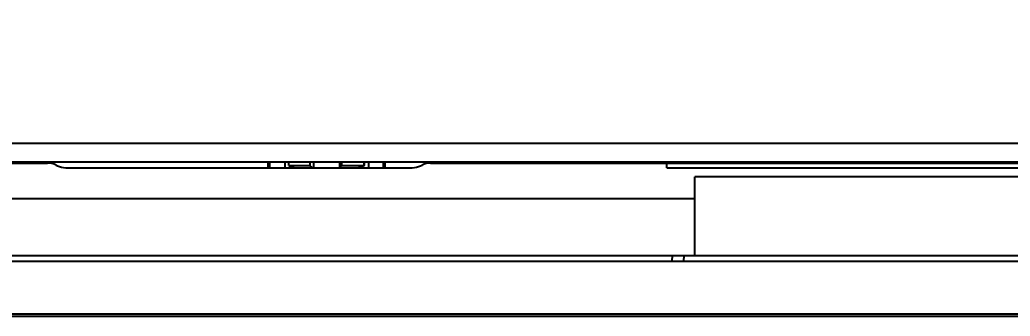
# Model space of a CAD drawing. Header units: millimetres. Extents: x -73584 to -37571, y -61249 to -50748.
# Drawn here: x -53894.5 to -53809.8, y -59196 to -59170.6 of the extents above; entities that cross this region are included whole.
import ezdxf

# ---------------------------------------------------------------- set-up
doc = ezdxf.new("R2010")
doc.units = ezdxf.units.MM
doc.header["$LTSCALE"] = 200
doc.header["$PDSIZE"] = -1
doc.layers.add('DIM', color=3, linetype='Continuous')
doc.styles.add('TSSD_Dimension', font='tssdeng.shx', dxfattribs={"width": 0.7, "bigfont": 'hztxt.shx'})
doc.dimstyles.new('TSSD_20_20', dxfattribs={"dimtxt": 60, "dimasz": 20, "dimexe": 20, "dimexo": 50, "dimgap": 20, "dimtad": 1, "dimdec": 0, "dimzin": 0, "dimdsep": 46, "dimtxsty": 'TSSD_Dimension', "dimblk": 'ARCHTICK', "dimcen": 0, "dimdle": 20, "dimclrt": 7, "dimadec": 0, "dimazin": 0, "dimtfac": 1, "dimtdec": 0, "dimtix": 1, "dimtmove": 2, "dimatfit": 3, "dimfxl": 1, "dimtolj": 1, "dimtzin": 0, "dimarcsym": 0})

# ---------------------------------------------------------------- blocks, each defined once
blk = doc.blocks.new('12586')
at = {"color": 7, "linetype": 'Continuous'}
for p, q in [((-40121.546, -54854.821), (-39871.746, -54854.821)), ((-40121.546, -54856.421), (-39871.746, -54856.421)), ((-40013.768, -54856.521), (-39979.524, -54856.521)), ((-39980.895, -54856.521), (-39980.897, -54856.421)), ((-39960.652, -54856.921), (-39960.652, -54856.421)), ((-39960.525, -54856.421), (-39960.525, -54856.921)), ((-39959.231, -54856.421), (-39959.231, -54856.921)), ((-39958.897, -54856.729), (-39958.897, -54856.421)), ((-39957.075, -54856.421), (-39957.075, -54856.729)), ((-39956.75, -54856.921), (-39956.75, -54856.421)), ((-39954.552, -54856.421), (-39954.552, -54856.921)), ((-39954.34, -54856.729), (-39954.34, -54856.421)), ((-39952.454, -54856.421), (-39952.454, -54856.729)), ((-39952.406, -54856.729), (-39952.406, -54856.421)), ((-39952.072, -54856.421), (-39952.072, -54856.921)), ((-39950.778, -54856.921), (-39950.778, -54856.421)), ((-39950.652, -54856.921), (-39950.652, -54856.421)), ((-39946.768, -54856.521), (-39872.059, -54856.521)), ((-39926.524, -54856.921), (-39926.524, -54856.521)), ((-39910.156, -54856.521), (-39910.156, -54856.421)), ((-39910.147, -54856.521), (-39910.147, -54856.421)), ((-39909.892, -54856.421), (-39909.892, -54856.521)), ((-39908.733, -54856.521), (-39908.733, -54856.421)), ((-39907.958, -54856.521), (-39907.958, -54856.421)), ((-39905.335, -54856.421), (-39905.335, -54856.521)), ((-39904.56, -54856.421), (-39904.56, -54856.521)), ((-39903.401, -54856.521), (-39903.401, -54856.421)), ((-39903.147, -54856.521), (-39903.147, -54856.421)), ((-39901.65, -54856.521), (-39901.15, -54856.421)), ((-39901.15, -54856.521), (-39901.15, -54856.421)), ((-39897.904, -54856.421), (-39897.904, -54856.521)), ((-39897.899, -54856.421), (-39897.899, -54856.521)), ((-39978.808, -54856.69), (-39978.684, -54856.752)), ((-39977.968, -54856.921), (-39948.324, -54856.921)), ((-39958.897, -54856.729), (-39957.075, -54856.729)), ((-39958.897, -54856.729), (-39958.409, -54856.921)), ((-39956.861, -54856.921), (-39957.075, -54856.729)), ((-39954.34, -54856.729), (-39954.537, -54856.921)), ((-39954.34, -54856.729), (-39952.454, -54856.729)), ((-39952.935, -54856.921), (-39952.454, -54856.729)), ((-39952.406, -54856.729), (-39952.894, -54856.921)), ((-39947.608, -54856.752), (-39947.484, -54856.69)), ((-39926.524, -54856.921), (-39893.768, -54856.921)), ((-39896.146, -54857.693), (-39924.146, -54857.693)), ((-39924.146, -54859.55), (-39924.146, -54857.693)), ((-40069.146, -54859.55), (-39924.146, -54859.55)), ((-39924.146, -54864.421), (-39924.146, -54859.55)), ((-40370.397, -54864.921), (-39872.897, -54864.921)), ((-40069.146, -54864.421), (-39896.146, -54864.421)), ((-39926.085, -54864.421), (-39926.094, -54864.921)), ((-39925.085, -54864.421), (-39925.094, -54864.921))]:
    blk.add_line(p, q, dxfattribs=at)
for centre, start, end in [((-39979.524, -54858.121), 63.43495, 90), ((-39946.768, -54858.121), 90, 116.56505), ((-39977.968, -54855.321), 243.43495, 270), ((-39948.324, -54855.321), 270, 296.56505)]:
    blk.add_arc(centre, 1.6, start, end, dxfattribs=at)
blk = doc.blocks.new('23-D1020-B_EXTRUSION-MAIN-BODY_BASESTAND-0_5m_Absen-PL__363', base_point=(418.75, -61.98))
at = {"color": 7, "linetype": 'Continuous'}
for p, q in [((892.007, 18.02), (441.246, 18.02)), ((892.007, 17.82), (441.246, 17.82))]:
    blk.add_line(p, q, dxfattribs=at)
blk = doc.blocks.new('Top1', base_point=(668.75, -75.52))
blk.add_blockref('23-D1020-B_EXTRUSION-MAIN-BODY_BASESTAND-0_5m_Absen-PL__363', (418.75, -61.98))
blk = doc.blocks.new('*U1115')
at = {"xscale": -1, "rotation": 359.9999999999976}
blk.add_blockref('Top1', (0, -53.713), dxfattribs=at)
at = {"layer": 'DIM', "color": 0}
blk.add_blockref('12586', (40121.647, 54909.248), dxfattribs=at)
blk = doc.blocks.new('*U1116')
at = {"layer": 'DIM', "color": 0, "linetype": 'ByBlock', "lineweight": -2, "transparency": 16777216}
blk.add_blockref('*U1115', (500, 0), dxfattribs=at)
blk = doc.blocks.new('_ArchTick')
at = {"color": 0, "linetype": 'ByBlock'}
blk.add_lwpolyline([(-0.7071, -0.7071, 0.5, 0.5, 0), (0.7071, 0.7071, 0.5, 0.5, 0)], format="xyseb", dxfattribs=at)
blk = doc.blocks.new('*D1117')
at = {"layer": 'Defpoints', "color": 0, "transparency": 16777216}
for p in [(-50284.278, -58628.787), (-54784.278, -59170.638), (-50284.278, -59170.638)]:
    blk.add_point(p, dxfattribs=at)
at = {"layer": 'DIM', "color": 0, "lineweight": -2, "transparency": 16777216}
for p, q in [((-54784.278, -59120.638), (-54784.278, -58608.787)), ((-50284.278, -59120.638), (-50284.278, -58608.787)), ((-54804.278, -58628.787), (-50264.278, -58628.787))]:
    blk.add_line(p, q, dxfattribs=at)
at = {"layer": 'DIM', "color": 0, "lineweight": -2, "transparency": 16777216, "xscale": 20, "yscale": 20, "zscale": 20, "rotation": 180}
blk.add_blockref('_ArchTick', (-54784.278, -58628.787), dxfattribs=at)
at = {"layer": 'DIM', "color": 0, "lineweight": -2, "transparency": 16777216, "xscale": 20, "yscale": 20, "zscale": 20}
blk.add_blockref('_ArchTick', (-50284.278, -58628.787), dxfattribs=at)
at = {"layer": 'DIM', "color": 7, "transparency": 16777216, "insert": (-52534.278, -58577.633), "char_height": 60, "attachment_point": 5, "style": 'TSSD_Dimension'}
blk.add_mtext('\\A1;4500 [14\'-9 1/4"]', dxfattribs=at)
blk = doc.blocks.new('*D1119')
at = {"layer": 'Defpoints', "color": 0, "transparency": 16777216}
for p in [(-53784.278, -58909.258), (-54284.278, -59170.638), (-53784.278, -59170.638)]:
    blk.add_point(p, dxfattribs=at)
at = {"layer": 'DIM', "color": 0, "lineweight": -2, "transparency": 16777216}
for p, q in [((-54284.278, -59120.638), (-54284.278, -58889.258)), ((-53784.278, -59120.638), (-53784.278, -58889.258)), ((-54304.278, -58909.258), (-53764.278, -58909.258))]:
    blk.add_line(p, q, dxfattribs=at)
at = {"layer": 'DIM', "color": 0, "lineweight": -2, "transparency": 16777216, "xscale": 20, "yscale": 20, "zscale": 20, "rotation": 180}
blk.add_blockref('_ArchTick', (-54284.278, -58909.258), dxfattribs=at)
at = {"layer": 'DIM', "color": 0, "lineweight": -2, "transparency": 16777216, "xscale": 20, "yscale": 20, "zscale": 20}
blk.add_blockref('_ArchTick', (-53784.278, -58909.258), dxfattribs=at)
at = {"layer": 'DIM', "color": 7, "transparency": 16777216, "insert": (-54034.278, -58858.104), "char_height": 60, "attachment_point": 5, "style": 'TSSD_Dimension'}
blk.add_mtext('\\A1;500 [1\'-7 3/4"]', dxfattribs=at)

msp = doc.modelspace()

# ---------------------------------------------------------------- block references
at = {"layer": 'DIM', "color": 0}
msp.add_blockref('*U1116', (-54534.278, -59235.614), dxfattribs=at)

# ---------------------------------------------------------------- dimensions: what is measured, and where the dimension line sits
at = {"layer": 'DIM'}
for base, p1, p2, picture, middle in [((-50284.278, -58628.787), (-54784.278, -59170.638), (-50284.278, -59170.638), '*D1117', (-52534.278, -58577.633)), ((-53784.278, -58909.258), (-54284.278, -59170.638), (-53784.278, -59170.638), '*D1119', (-54034.278, -58858.104))]:
    dim = msp.add_linear_dim(base=base, p1=p1, p2=p2, dimstyle='TSSD_20_20', dxfattribs=at)
    dim.commit()
    dim.dimension.update_dxf_attribs({"geometry": picture, "text_midpoint": middle})

doc.saveas('drawing.dxf')
